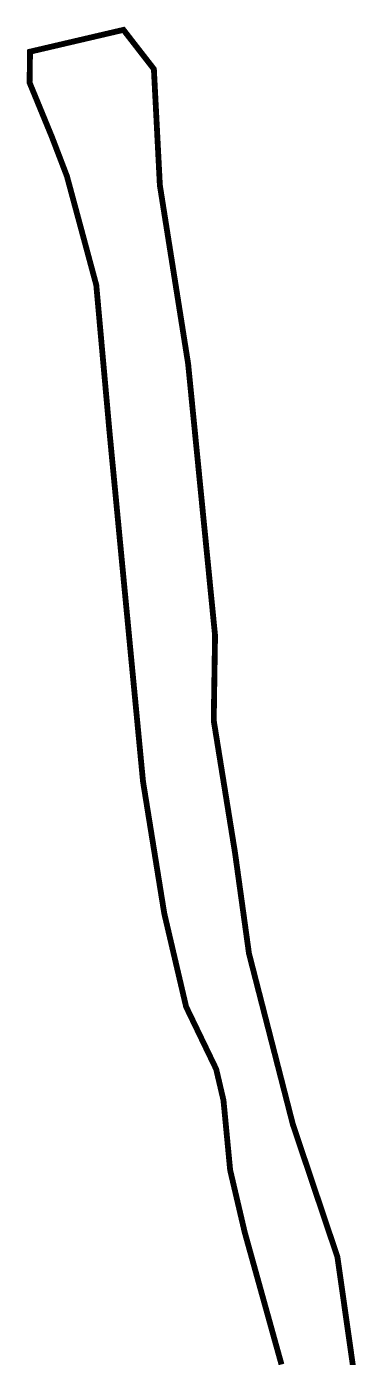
# Model space of a CAD drawing. Header units: metres. Extents: x 273899 to 302286, y 1977397 to 2102169.
# Drawn here: x 301623 to 301796, y 2029037 to 2029727 of the extents above; entities that cross this region are included whole.
import ezdxf

# ---------------------------------------------------------------- set-up
doc = ezdxf.new("R2010")
doc.units = ezdxf.units.M
doc.header["$MEASUREMENT"] = 0
doc.layers.add('HAZARDS LINE', color=1, linetype='Continuous')

msp = doc.modelspace()

# ---------------------------------------------------------------- linework, layer by layer
at = {"layer": 'HAZARDS LINE', "lineweight": 18}
msp.add_lwpolyline([(301794.44, 2029012.44, 3.01, 3.01, 0), (301783.55, 2029088.94, 3.01, 3.01, 0), (301760.5, 2029157.59, 3.01, 3.01, 0), (301737.75, 2029246.33, 3.01, 3.01, 0), (301730.51, 2029298.67, 3.01, 3.01, 0), (301719.5, 2029367.14, 3.01, 3.01, 0), (301720.18, 2029411.32, 3.01, 3.01, 0), (301706.25, 2029552.15, 3.01, 3.01, 0), (301691.6, 2029644.78, 3.01, 3.01, 0), (301688.5, 2029705.09, 3.01, 3.01, 0), (301672.74, 2029725.42, 3.01, 3.01, 0), (301624.36, 2029714.11, 3.01, 3.01, 0), (301624.12, 2029698.04, 3.01, 3.01, 0), (301635.74, 2029669.74, 3.01, 3.01, 0), (301643.46, 2029649.53, 3.01, 3.01, 0), (301651.07, 2029621.29, 3.01, 3.01, 0), (301658.67, 2029593.05, 3.01, 3.01, 0), (301665.54, 2029516.61, 3.01, 3.01, 0), (301672.47, 2029444.19, 3.01, 3.01, 0), (301682.87, 2029335.55, 3.01, 3.01, 0), (301693.88, 2029267.09, 3.01, 3.01, 0), (301705.19, 2029218.7, 3.01, 3.01, 0), (301720.77, 2029186.32, 3.01, 3.01, 0), (301724.54, 2029170.2, 3.01, 3.01, 0), (301728, 2029133.98, 3.01, 3.01, 0), (301735.54, 2029101.73, 3.01, 3.01, 0), (301754.59, 2029033.14, 3.01, 3.01, 0)], format="xyseb", dxfattribs=at)

doc.saveas('drawing.dxf')
